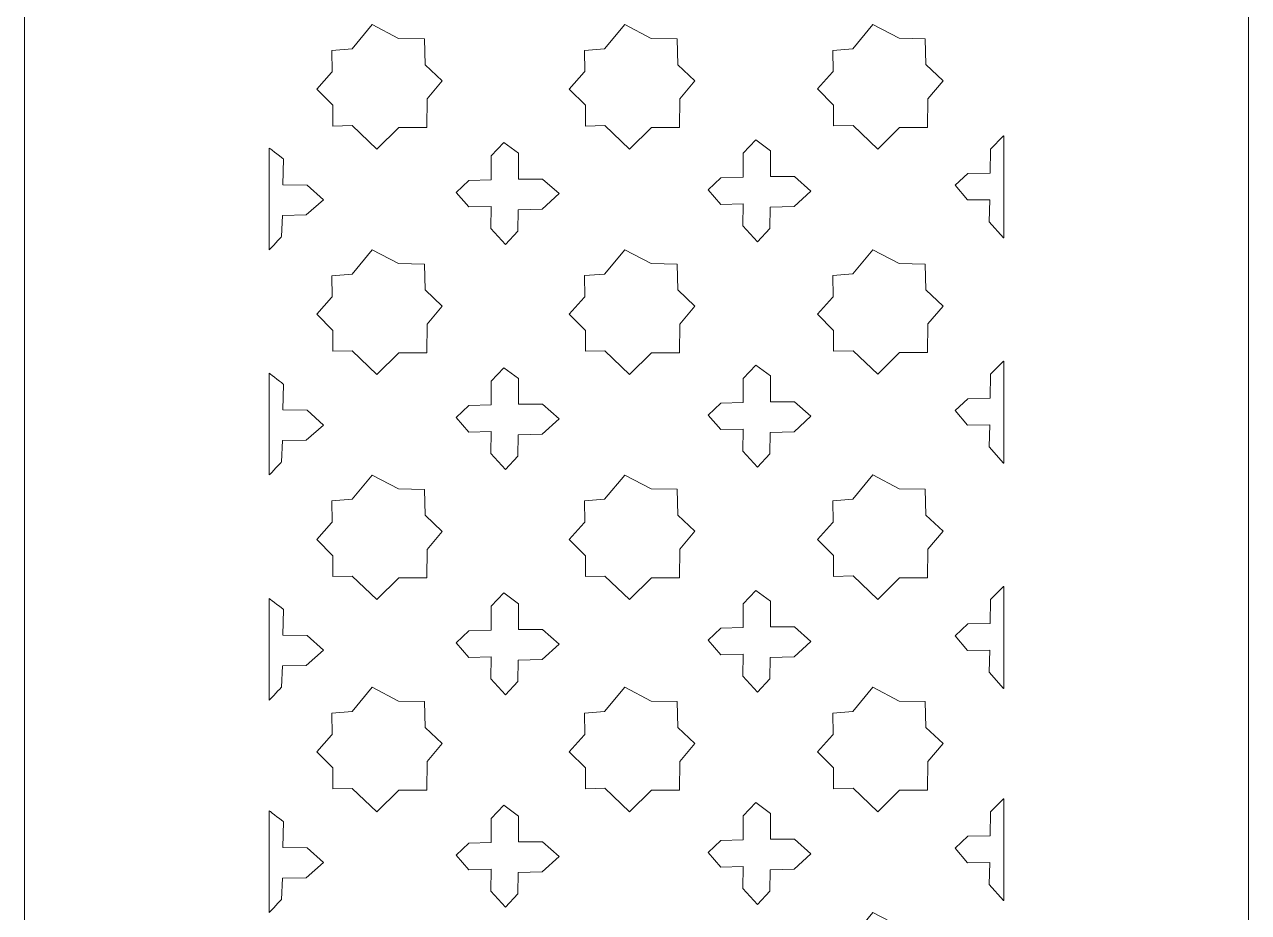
# Model space of a CAD drawing. Header units: millimetres. Extents: x -4097 to -2704, y 515 to 1715.
# Drawn here: x -3255.3 to -3055.3, y 1130.3 to 1275.4 of the extents above; entities that cross this region are included whole.
import ezdxf

# ---------------------------------------------------------------- set-up
doc = ezdxf.new("R2010")
doc.units = ezdxf.units.MM
doc.header["$MEASUREMENT"] = 0
doc.layers.add('Katman 1', color=7, linetype='Continuous')

msp = doc.modelspace()

# ---------------------------------------------------------------- linework, layer by layer
at = {"layer": 'Katman 1', "color": 250, "lineweight": 20}
for points in [[(-3255.2674, 534.0834), (-3255.2674, 534.0834), (-3255.2674, 1696.2782), (-3255.2674, 1696.2782)], [(-3055.2674, 1602.5761), (-3055.2674, 1602.5761), (-3055.2674, 627.7855), (-3055.2674, 627.7855)], [(-3095.2674, 1240.5515), (-3095.2674, 1248.0151), (-3095.2674, 1253.7211), (-3095.2674, 1257.1584)], [(-3215.267, 1255.2111), (-3215.267, 1251.3721), (-3215.267, 1245.7047), (-3215.267, 1238.601)], [(-3095.2674, 1203.755), (-3095.2674, 1211.2185), (-3095.2674, 1216.9246), (-3095.2674, 1220.3619)], [(-3215.267, 1218.4146), (-3215.267, 1214.5756), (-3215.267, 1208.9081), (-3215.267, 1201.8046)], [(-3095.2674, 1166.9585), (-3095.2674, 1174.4221), (-3095.2674, 1180.1281), (-3095.2674, 1183.5653)], [(-3215.267, 1181.6181), (-3215.267, 1177.7791), (-3215.267, 1172.1117), (-3215.267, 1165.008)], [(-3095.2674, 1132.2815), (-3095.2674, 1139.745), (-3095.2674, 1145.4511), (-3095.2674, 1148.8883)], [(-3215.267, 1146.9412), (-3215.267, 1143.1021), (-3215.267, 1137.4346), (-3215.267, 1130.3309)]]:
    msp.add_open_spline(points, degree=3, dxfattribs=at)
for points, knots in [([(-3201.7243, 1258.8805), (-3201.7243, 1258.8805), (-3204.9032, 1258.7953), (-3204.9032, 1258.7953), (-3204.9032, 1258.7953), (-3204.9032, 1262.2039), (-3204.9032, 1262.2039), (-3204.9032, 1262.2039), (-3207.521, 1264.8455), (-3207.521, 1264.8455), (-3207.521, 1264.8455), (-3205.0902, 1267.5724), (-3205.0902, 1267.5724), (-3205.0902, 1267.5724), (-3204.9843, 1267.6793), (-3204.9843, 1267.6793), (-3204.9843, 1267.6793), (-3205.0264, 1271.1511), (-3205.0264, 1271.1511), (-3205.0264, 1271.1511), (-3201.7521, 1271.4164), (-3201.7521, 1271.4164), (-3201.7521, 1271.4164), (-3198.4692, 1275.3806), (-3198.4692, 1275.3806), (-3198.4692, 1275.3806), (-3194.1681, 1273.119), (-3194.1681, 1273.119), (-3194.1681, 1273.119), (-3189.9223, 1273.0436), (-3189.9223, 1273.0436), (-3189.9223, 1273.0436), (-3189.8119, 1268.8221), (-3189.8119, 1268.8221), (-3189.8119, 1268.8221), (-3186.9997, 1266.1835), (-3186.9997, 1266.1835), (-3186.9997, 1266.1835), (-3189.4812, 1263.2435), (-3189.4812, 1263.2435), (-3189.4812, 1263.2435), (-3189.5363, 1258.5695), (-3189.5363, 1258.5695), (-3189.5363, 1258.5695), (-3194.1131, 1258.5695), (-3194.1131, 1258.5695), (-3194.1131, 1258.5695), (-3197.6972, 1255.0265), (-3197.6972, 1255.0265), (-3197.6972, 1255.0265), (-3201.7243, 1258.8805), (-3201.7243, 1258.8805)], [0, 0, 0, 0, 0.05882353, 0.05882353, 0.05882353, 0.11764706, 0.11764706, 0.11764706, 0.17647059, 0.17647059, 0.17647059, 0.23529412, 0.23529412, 0.23529412, 0.29411765, 0.29411765, 0.29411765, 0.35294118, 0.35294118, 0.35294118, 0.41176471, 0.41176471, 0.41176471, 0.47058824, 0.47058824, 0.47058824, 0.52941176, 0.52941176, 0.52941176, 0.58823529, 0.58823529, 0.58823529, 0.64705882, 0.64705882, 0.64705882, 0.70588235, 0.70588235, 0.70588235, 0.76470588, 0.76470588, 0.76470588, 0.82352941, 0.82352941, 0.82352941, 0.88235294, 0.88235294, 0.88235294, 0.94117647, 0.94117647, 0.94117647, 1, 1, 1, 1]), ([(-3160.4484, 1258.8858), (-3160.4484, 1258.8858), (-3163.6273, 1258.8006), (-3163.6273, 1258.8006), (-3163.6273, 1258.8006), (-3163.6273, 1262.2092), (-3163.6273, 1262.2092), (-3163.6273, 1262.2092), (-3166.2451, 1264.8508), (-3166.2451, 1264.8508), (-3166.2451, 1264.8508), (-3163.8142, 1267.5776), (-3163.8142, 1267.5776), (-3163.8142, 1267.5776), (-3163.7085, 1267.6846), (-3163.7085, 1267.6846), (-3163.7085, 1267.6846), (-3163.7503, 1271.1565), (-3163.7503, 1271.1565), (-3163.7503, 1271.1565), (-3160.4763, 1271.4218), (-3160.4763, 1271.4218), (-3160.4763, 1271.4218), (-3157.1932, 1275.386), (-3157.1932, 1275.386), (-3157.1932, 1275.386), (-3152.8922, 1273.1244), (-3152.8922, 1273.1244), (-3152.8922, 1273.1244), (-3148.6464, 1273.049), (-3148.6464, 1273.049), (-3148.6464, 1273.049), (-3148.536, 1268.8274), (-3148.536, 1268.8274), (-3148.536, 1268.8274), (-3145.7238, 1266.1889), (-3145.7238, 1266.1889), (-3145.7238, 1266.1889), (-3148.2052, 1263.2488), (-3148.2052, 1263.2488), (-3148.2052, 1263.2488), (-3148.2603, 1258.5749), (-3148.2603, 1258.5749), (-3148.2603, 1258.5749), (-3152.8371, 1258.5749), (-3152.8371, 1258.5749), (-3152.8371, 1258.5749), (-3156.4214, 1255.0318), (-3156.4214, 1255.0318), (-3156.4214, 1255.0318), (-3160.4484, 1258.8858), (-3160.4484, 1258.8858)], [0, 0, 0, 0, 0.05882353, 0.05882353, 0.05882353, 0.11764706, 0.11764706, 0.11764706, 0.17647059, 0.17647059, 0.17647059, 0.23529412, 0.23529412, 0.23529412, 0.29411765, 0.29411765, 0.29411765, 0.35294118, 0.35294118, 0.35294118, 0.41176471, 0.41176471, 0.41176471, 0.47058824, 0.47058824, 0.47058824, 0.52941176, 0.52941176, 0.52941176, 0.58823529, 0.58823529, 0.58823529, 0.64705882, 0.64705882, 0.64705882, 0.70588235, 0.70588235, 0.70588235, 0.76470588, 0.76470588, 0.76470588, 0.82352941, 0.82352941, 0.82352941, 0.88235294, 0.88235294, 0.88235294, 0.94117647, 0.94117647, 0.94117647, 1, 1, 1, 1]), ([(-3119.8857, 1258.8975), (-3119.8857, 1258.8975), (-3123.0646, 1258.8122), (-3123.0646, 1258.8122), (-3123.0646, 1258.8122), (-3123.0646, 1262.2209), (-3123.0646, 1262.2209), (-3123.0646, 1262.2209), (-3125.6824, 1264.8624), (-3125.6824, 1264.8624), (-3125.6824, 1264.8624), (-3123.2516, 1267.5893), (-3123.2516, 1267.5893), (-3123.2516, 1267.5893), (-3123.1457, 1267.6963), (-3123.1457, 1267.6963), (-3123.1457, 1267.6963), (-3123.1877, 1271.1682), (-3123.1877, 1271.1682), (-3123.1877, 1271.1682), (-3119.9137, 1271.4334), (-3119.9137, 1271.4334), (-3119.9137, 1271.4334), (-3116.6307, 1275.3976), (-3116.6307, 1275.3976), (-3116.6307, 1275.3976), (-3112.3295, 1273.136), (-3112.3295, 1273.136), (-3112.3295, 1273.136), (-3108.0836, 1273.0606), (-3108.0836, 1273.0606), (-3108.0836, 1273.0606), (-3107.9734, 1268.8389), (-3107.9734, 1268.8389), (-3107.9734, 1268.8389), (-3105.1611, 1266.2005), (-3105.1611, 1266.2005), (-3105.1611, 1266.2005), (-3107.6425, 1263.2605), (-3107.6425, 1263.2605), (-3107.6425, 1263.2605), (-3107.6977, 1258.5866), (-3107.6977, 1258.5866), (-3107.6977, 1258.5866), (-3112.2746, 1258.5866), (-3112.2746, 1258.5866), (-3112.2746, 1258.5866), (-3115.8586, 1255.0435), (-3115.8586, 1255.0435), (-3115.8586, 1255.0435), (-3119.8857, 1258.8975), (-3119.8857, 1258.8975)], [0, 0, 0, 0, 0.05882353, 0.05882353, 0.05882353, 0.11764706, 0.11764706, 0.11764706, 0.17647059, 0.17647059, 0.17647059, 0.23529412, 0.23529412, 0.23529412, 0.29411765, 0.29411765, 0.29411765, 0.35294118, 0.35294118, 0.35294118, 0.41176471, 0.41176471, 0.41176471, 0.47058824, 0.47058824, 0.47058824, 0.52941176, 0.52941176, 0.52941176, 0.58823529, 0.58823529, 0.58823529, 0.64705882, 0.64705882, 0.64705882, 0.70588235, 0.70588235, 0.70588235, 0.76470588, 0.76470588, 0.76470588, 0.82352941, 0.82352941, 0.82352941, 0.88235294, 0.88235294, 0.88235294, 0.94117647, 0.94117647, 0.94117647, 1, 1, 1, 1]), ([(-3176.6703, 1239.4706), (-3176.6703, 1239.4706), (-3179.0761, 1242.0828), (-3179.0761, 1242.0828), (-3179.0761, 1242.0828), (-3179.0138, 1245.6723), (-3179.0138, 1245.6723), (-3179.0138, 1245.6723), (-3182.676, 1245.5832), (-3182.676, 1245.5832), (-3182.676, 1245.5832), (-3184.7176, 1247.9605), (-3184.7176, 1247.9605), (-3184.7176, 1247.9605), (-3182.6434, 1249.9197), (-3182.6434, 1249.9197), (-3182.6434, 1249.9197), (-3178.9932, 1250.0285), (-3178.9932, 1250.0285), (-3178.9932, 1250.0285), (-3178.9932, 1253.947), (-3178.9932, 1253.947), (-3178.9932, 1253.947), (-3176.9191, 1256.1239), (-3176.9191, 1256.1239), (-3176.9191, 1256.1239), (-3174.5628, 1254.353), (-3174.5628, 1254.353), (-3174.5628, 1254.353), (-3174.5628, 1250.1375), (-3174.5628, 1250.1375), (-3174.5628, 1250.1375), (-3170.6153, 1250.1375), (-3170.6153, 1250.1375), (-3170.6153, 1250.1375), (-3167.9274, 1247.7559), (-3167.9274, 1247.7559), (-3167.9274, 1247.7559), (-3170.697, 1245.2394), (-3170.697, 1245.2394), (-3170.697, 1245.2394), (-3174.5962, 1245.1306), (-3174.5962, 1245.1306), (-3174.5962, 1245.1306), (-3174.6792, 1241.6475), (-3174.6792, 1241.6475), (-3174.6792, 1241.6475), (-3176.6703, 1239.4706), (-3176.6703, 1239.4706)], [0, 0, 0, 0, 0.0625, 0.0625, 0.0625, 0.125, 0.125, 0.125, 0.1875, 0.1875, 0.1875, 0.25, 0.25, 0.25, 0.3125, 0.3125, 0.3125, 0.375, 0.375, 0.375, 0.4375, 0.4375, 0.4375, 0.5, 0.5, 0.5, 0.5625, 0.5625, 0.5625, 0.625, 0.625, 0.625, 0.6875, 0.6875, 0.6875, 0.75, 0.75, 0.75, 0.8125, 0.8125, 0.8125, 0.875, 0.875, 0.875, 0.9375, 0.9375, 0.9375, 1, 1, 1, 1]), ([(-3135.4992, 1239.8935), (-3135.4992, 1239.8935), (-3137.9051, 1242.5056), (-3137.9051, 1242.5056), (-3137.9051, 1242.5056), (-3137.8427, 1246.0952), (-3137.8427, 1246.0952), (-3137.8427, 1246.0952), (-3141.5051, 1246.006), (-3141.5051, 1246.006), (-3141.5051, 1246.006), (-3143.5465, 1248.3834), (-3143.5465, 1248.3834), (-3143.5465, 1248.3834), (-3141.4725, 1250.3426), (-3141.4725, 1250.3426), (-3141.4725, 1250.3426), (-3137.8222, 1250.4514), (-3137.8222, 1250.4514), (-3137.8222, 1250.4514), (-3137.8222, 1254.3698), (-3137.8222, 1254.3698), (-3137.8222, 1254.3698), (-3135.7481, 1256.5468), (-3135.7481, 1256.5468), (-3135.7481, 1256.5468), (-3133.3918, 1254.7758), (-3133.3918, 1254.7758), (-3133.3918, 1254.7758), (-3133.3918, 1250.5603), (-3133.3918, 1250.5603), (-3133.3918, 1250.5603), (-3129.4443, 1250.5603), (-3129.4443, 1250.5603), (-3129.4443, 1250.5603), (-3126.7564, 1248.1788), (-3126.7564, 1248.1788), (-3126.7564, 1248.1788), (-3129.526, 1245.6622), (-3129.526, 1245.6622), (-3129.526, 1245.6622), (-3133.4251, 1245.5534), (-3133.4251, 1245.5534), (-3133.4251, 1245.5534), (-3133.5081, 1242.0703), (-3133.5081, 1242.0703), (-3133.5081, 1242.0703), (-3135.4992, 1239.8935), (-3135.4992, 1239.8935)], [0, 0, 0, 0, 0.0625, 0.0625, 0.0625, 0.125, 0.125, 0.125, 0.1875, 0.1875, 0.1875, 0.25, 0.25, 0.25, 0.3125, 0.3125, 0.3125, 0.375, 0.375, 0.375, 0.4375, 0.4375, 0.4375, 0.5, 0.5, 0.5, 0.5625, 0.5625, 0.5625, 0.625, 0.625, 0.625, 0.6875, 0.6875, 0.6875, 0.75, 0.75, 0.75, 0.8125, 0.8125, 0.8125, 0.875, 0.875, 0.875, 0.9375, 0.9375, 0.9375, 1, 1, 1, 1]), ([(-3095.2674, 1240.5515), (-3095.2791, 1240.5391), (-3095.2853, 1240.5325), (-3095.2853, 1240.5325), (-3095.2853, 1240.5325), (-3097.655, 1243.1771), (-3097.655, 1243.1771), (-3097.655, 1243.1771), (-3097.5434, 1246.7652), (-3097.5434, 1246.7652), (-3097.5434, 1246.7652), (-3101.2067, 1246.7257), (-3101.2067, 1246.7257), (-3101.2067, 1246.7257), (-3103.2152, 1249.1305), (-3103.2152, 1249.1305), (-3103.2152, 1249.1305), (-3101.1144, 1251.0615), (-3101.1144, 1251.0615), (-3101.1144, 1251.0615), (-3097.463, 1251.121), (-3097.463, 1251.121), (-3097.463, 1251.121), (-3097.4091, 1255.039), (-3097.4091, 1255.039), (-3097.4091, 1255.039), (-3095.3054, 1257.1877), (-3095.3054, 1257.1877), (-3095.3054, 1257.1877), (-3095.292, 1257.1774), (-3095.2674, 1257.1584)], [0, 0, 0, 0, 0.1, 0.1, 0.1, 0.2, 0.2, 0.2, 0.3, 0.3, 0.3, 0.4, 0.4, 0.4, 0.5, 0.5, 0.5, 0.6, 0.6, 0.6, 0.7, 0.7, 0.7, 0.8, 0.8, 0.8, 0.9, 0.9, 0.9, 1, 1, 1, 1]), ([(-3215.267, 1255.2111), (-3214.972, 1254.9832), (-3212.9715, 1253.4365), (-3212.9715, 1253.4365), (-3212.9715, 1253.4365), (-3213.0293, 1249.2214), (-3213.0293, 1249.2214), (-3213.0293, 1249.2214), (-3209.0822, 1249.168), (-3209.0822, 1249.168), (-3209.0822, 1249.168), (-3206.4273, 1246.7503), (-3206.4273, 1246.7503), (-3206.4273, 1246.7503), (-3209.2312, 1244.2714), (-3209.2312, 1244.2714), (-3209.2312, 1244.2714), (-3213.1316, 1244.2153), (-3213.1316, 1244.2153), (-3213.1316, 1244.2153), (-3213.2624, 1240.7338), (-3213.2624, 1240.7338), (-3213.2624, 1240.7338), (-3215.0764, 1238.804), (-3215.267, 1238.601)], [0, 0, 0, 0, 0.125, 0.125, 0.125, 0.25, 0.25, 0.25, 0.375, 0.375, 0.375, 0.5, 0.5, 0.5, 0.625, 0.625, 0.625, 0.75, 0.75, 0.75, 0.875, 0.875, 0.875, 1, 1, 1, 1]), ([(-3201.7243, 1222.0841), (-3201.7243, 1222.0841), (-3204.9032, 1221.9989), (-3204.9032, 1221.9989), (-3204.9032, 1221.9989), (-3204.9032, 1225.4074), (-3204.9032, 1225.4074), (-3204.9032, 1225.4074), (-3207.521, 1228.0491), (-3207.521, 1228.0491), (-3207.521, 1228.0491), (-3205.0902, 1230.7759), (-3205.0902, 1230.7759), (-3205.0902, 1230.7759), (-3204.9843, 1230.8828), (-3204.9843, 1230.8828), (-3204.9843, 1230.8828), (-3205.0264, 1234.3546), (-3205.0264, 1234.3546), (-3205.0264, 1234.3546), (-3201.7521, 1234.6199), (-3201.7521, 1234.6199), (-3201.7521, 1234.6199), (-3198.4692, 1238.5841), (-3198.4692, 1238.5841), (-3198.4692, 1238.5841), (-3194.1681, 1236.3225), (-3194.1681, 1236.3225), (-3194.1681, 1236.3225), (-3189.9223, 1236.247), (-3189.9223, 1236.247), (-3189.9223, 1236.247), (-3189.8119, 1232.0256), (-3189.8119, 1232.0256), (-3189.8119, 1232.0256), (-3186.9997, 1229.387), (-3186.9997, 1229.387), (-3186.9997, 1229.387), (-3189.4812, 1226.447), (-3189.4812, 1226.447), (-3189.4812, 1226.447), (-3189.5363, 1221.773), (-3189.5363, 1221.773), (-3189.5363, 1221.773), (-3194.1131, 1221.773), (-3194.1131, 1221.773), (-3194.1131, 1221.773), (-3197.6972, 1218.23), (-3197.6972, 1218.23), (-3197.6972, 1218.23), (-3201.7243, 1222.0841), (-3201.7243, 1222.0841)], [0, 0, 0, 0, 0.05882353, 0.05882353, 0.05882353, 0.11764706, 0.11764706, 0.11764706, 0.17647059, 0.17647059, 0.17647059, 0.23529412, 0.23529412, 0.23529412, 0.29411765, 0.29411765, 0.29411765, 0.35294118, 0.35294118, 0.35294118, 0.41176471, 0.41176471, 0.41176471, 0.47058824, 0.47058824, 0.47058824, 0.52941176, 0.52941176, 0.52941176, 0.58823529, 0.58823529, 0.58823529, 0.64705882, 0.64705882, 0.64705882, 0.70588235, 0.70588235, 0.70588235, 0.76470588, 0.76470588, 0.76470588, 0.82352941, 0.82352941, 0.82352941, 0.88235294, 0.88235294, 0.88235294, 0.94117647, 0.94117647, 0.94117647, 1, 1, 1, 1]), ([(-3160.4484, 1222.0894), (-3160.4484, 1222.0894), (-3163.6273, 1222.0042), (-3163.6273, 1222.0042), (-3163.6273, 1222.0042), (-3163.6273, 1225.4128), (-3163.6273, 1225.4128), (-3163.6273, 1225.4128), (-3166.2451, 1228.0544), (-3166.2451, 1228.0544), (-3166.2451, 1228.0544), (-3163.8142, 1230.7811), (-3163.8142, 1230.7811), (-3163.8142, 1230.7811), (-3163.7085, 1230.888), (-3163.7085, 1230.888), (-3163.7085, 1230.888), (-3163.7503, 1234.3599), (-3163.7503, 1234.3599), (-3163.7503, 1234.3599), (-3160.4763, 1234.6253), (-3160.4763, 1234.6253), (-3160.4763, 1234.6253), (-3157.1932, 1238.5894), (-3157.1932, 1238.5894), (-3157.1932, 1238.5894), (-3152.8922, 1236.3279), (-3152.8922, 1236.3279), (-3152.8922, 1236.3279), (-3148.6464, 1236.2524), (-3148.6464, 1236.2524), (-3148.6464, 1236.2524), (-3148.536, 1232.0308), (-3148.536, 1232.0308), (-3148.536, 1232.0308), (-3145.7238, 1229.3924), (-3145.7238, 1229.3924), (-3145.7238, 1229.3924), (-3148.2052, 1226.4523), (-3148.2052, 1226.4523), (-3148.2052, 1226.4523), (-3148.2603, 1221.7784), (-3148.2603, 1221.7784), (-3148.2603, 1221.7784), (-3152.8371, 1221.7784), (-3152.8371, 1221.7784), (-3152.8371, 1221.7784), (-3156.4214, 1218.2353), (-3156.4214, 1218.2353), (-3156.4214, 1218.2353), (-3160.4484, 1222.0894), (-3160.4484, 1222.0894)], [0, 0, 0, 0, 0.05882353, 0.05882353, 0.05882353, 0.11764706, 0.11764706, 0.11764706, 0.17647059, 0.17647059, 0.17647059, 0.23529412, 0.23529412, 0.23529412, 0.29411765, 0.29411765, 0.29411765, 0.35294118, 0.35294118, 0.35294118, 0.41176471, 0.41176471, 0.41176471, 0.47058824, 0.47058824, 0.47058824, 0.52941176, 0.52941176, 0.52941176, 0.58823529, 0.58823529, 0.58823529, 0.64705882, 0.64705882, 0.64705882, 0.70588235, 0.70588235, 0.70588235, 0.76470588, 0.76470588, 0.76470588, 0.82352941, 0.82352941, 0.82352941, 0.88235294, 0.88235294, 0.88235294, 0.94117647, 0.94117647, 0.94117647, 1, 1, 1, 1]), ([(-3119.8857, 1222.101), (-3119.8857, 1222.101), (-3123.0646, 1222.0157), (-3123.0646, 1222.0157), (-3123.0646, 1222.0157), (-3123.0646, 1225.4245), (-3123.0646, 1225.4245), (-3123.0646, 1225.4245), (-3125.6824, 1228.0659), (-3125.6824, 1228.0659), (-3125.6824, 1228.0659), (-3123.2516, 1230.7927), (-3123.2516, 1230.7927), (-3123.2516, 1230.7927), (-3123.1457, 1230.8997), (-3123.1457, 1230.8997), (-3123.1457, 1230.8997), (-3123.1877, 1234.3716), (-3123.1877, 1234.3716), (-3123.1877, 1234.3716), (-3119.9137, 1234.6369), (-3119.9137, 1234.6369), (-3119.9137, 1234.6369), (-3116.6307, 1238.601), (-3116.6307, 1238.601), (-3116.6307, 1238.601), (-3112.3295, 1236.3394), (-3112.3295, 1236.3394), (-3112.3295, 1236.3394), (-3108.0836, 1236.2641), (-3108.0836, 1236.2641), (-3108.0836, 1236.2641), (-3107.9734, 1232.0425), (-3107.9734, 1232.0425), (-3107.9734, 1232.0425), (-3105.1611, 1229.4041), (-3105.1611, 1229.4041), (-3105.1611, 1229.4041), (-3107.6425, 1226.464), (-3107.6425, 1226.464), (-3107.6425, 1226.464), (-3107.6977, 1221.7901), (-3107.6977, 1221.7901), (-3107.6977, 1221.7901), (-3112.2746, 1221.7901), (-3112.2746, 1221.7901), (-3112.2746, 1221.7901), (-3115.8586, 1218.247), (-3115.8586, 1218.247), (-3115.8586, 1218.247), (-3119.8857, 1222.101), (-3119.8857, 1222.101)], [0, 0, 0, 0, 0.05882353, 0.05882353, 0.05882353, 0.11764706, 0.11764706, 0.11764706, 0.17647059, 0.17647059, 0.17647059, 0.23529412, 0.23529412, 0.23529412, 0.29411765, 0.29411765, 0.29411765, 0.35294118, 0.35294118, 0.35294118, 0.41176471, 0.41176471, 0.41176471, 0.47058824, 0.47058824, 0.47058824, 0.52941176, 0.52941176, 0.52941176, 0.58823529, 0.58823529, 0.58823529, 0.64705882, 0.64705882, 0.64705882, 0.70588235, 0.70588235, 0.70588235, 0.76470588, 0.76470588, 0.76470588, 0.82352941, 0.82352941, 0.82352941, 0.88235294, 0.88235294, 0.88235294, 0.94117647, 0.94117647, 0.94117647, 1, 1, 1, 1]), ([(-3095.2674, 1203.755), (-3095.2791, 1203.7426), (-3095.2853, 1203.7361), (-3095.2853, 1203.7361), (-3095.2853, 1203.7361), (-3097.655, 1206.3805), (-3097.655, 1206.3805), (-3097.655, 1206.3805), (-3097.5434, 1209.9688), (-3097.5434, 1209.9688), (-3097.5434, 1209.9688), (-3101.2067, 1209.9293), (-3101.2067, 1209.9293), (-3101.2067, 1209.9293), (-3103.2152, 1212.3339), (-3103.2152, 1212.3339), (-3103.2152, 1212.3339), (-3101.1144, 1214.2649), (-3101.1144, 1214.2649), (-3101.1144, 1214.2649), (-3097.463, 1214.3244), (-3097.463, 1214.3244), (-3097.463, 1214.3244), (-3097.4091, 1218.2425), (-3097.4091, 1218.2425), (-3097.4091, 1218.2425), (-3095.3054, 1220.3912), (-3095.3054, 1220.3912), (-3095.3054, 1220.3912), (-3095.292, 1220.3808), (-3095.2674, 1220.3619)], [0, 0, 0, 0, 0.1, 0.1, 0.1, 0.2, 0.2, 0.2, 0.3, 0.3, 0.3, 0.4, 0.4, 0.4, 0.5, 0.5, 0.5, 0.6, 0.6, 0.6, 0.7, 0.7, 0.7, 0.8, 0.8, 0.8, 0.9, 0.9, 0.9, 1, 1, 1, 1]), ([(-3215.267, 1218.4146), (-3214.972, 1218.1867), (-3212.9715, 1216.64), (-3212.9715, 1216.64), (-3212.9715, 1216.64), (-3213.0293, 1212.4249), (-3213.0293, 1212.4249), (-3213.0293, 1212.4249), (-3209.0822, 1212.3715), (-3209.0822, 1212.3715), (-3209.0822, 1212.3715), (-3206.4273, 1209.9538), (-3206.4273, 1209.9538), (-3206.4273, 1209.9538), (-3209.2312, 1207.475), (-3209.2312, 1207.475), (-3209.2312, 1207.475), (-3213.1316, 1207.4188), (-3213.1316, 1207.4188), (-3213.1316, 1207.4188), (-3213.2624, 1203.9372), (-3213.2624, 1203.9372), (-3213.2624, 1203.9372), (-3215.0764, 1202.0075), (-3215.267, 1201.8046)], [0, 0, 0, 0, 0.125, 0.125, 0.125, 0.25, 0.25, 0.25, 0.375, 0.375, 0.375, 0.5, 0.5, 0.5, 0.625, 0.625, 0.625, 0.75, 0.75, 0.75, 0.875, 0.875, 0.875, 1, 1, 1, 1]), ([(-3176.6703, 1202.674), (-3176.6703, 1202.674), (-3179.0761, 1205.2863), (-3179.0761, 1205.2863), (-3179.0761, 1205.2863), (-3179.0138, 1208.8757), (-3179.0138, 1208.8757), (-3179.0138, 1208.8757), (-3182.676, 1208.7867), (-3182.676, 1208.7867), (-3182.676, 1208.7867), (-3184.7176, 1211.1639), (-3184.7176, 1211.1639), (-3184.7176, 1211.1639), (-3182.6434, 1213.1232), (-3182.6434, 1213.1232), (-3182.6434, 1213.1232), (-3178.9932, 1213.2319), (-3178.9932, 1213.2319), (-3178.9932, 1213.2319), (-3178.9932, 1217.1505), (-3178.9932, 1217.1505), (-3178.9932, 1217.1505), (-3176.9191, 1219.3274), (-3176.9191, 1219.3274), (-3176.9191, 1219.3274), (-3174.5628, 1217.5564), (-3174.5628, 1217.5564), (-3174.5628, 1217.5564), (-3174.5628, 1213.341), (-3174.5628, 1213.341), (-3174.5628, 1213.341), (-3170.6153, 1213.341), (-3170.6153, 1213.341), (-3170.6153, 1213.341), (-3167.9274, 1210.9594), (-3167.9274, 1210.9594), (-3167.9274, 1210.9594), (-3170.697, 1208.4428), (-3170.697, 1208.4428), (-3170.697, 1208.4428), (-3174.5962, 1208.334), (-3174.5962, 1208.334), (-3174.5962, 1208.334), (-3174.6792, 1204.851), (-3174.6792, 1204.851), (-3174.6792, 1204.851), (-3176.6703, 1202.674), (-3176.6703, 1202.674)], [0, 0, 0, 0, 0.0625, 0.0625, 0.0625, 0.125, 0.125, 0.125, 0.1875, 0.1875, 0.1875, 0.25, 0.25, 0.25, 0.3125, 0.3125, 0.3125, 0.375, 0.375, 0.375, 0.4375, 0.4375, 0.4375, 0.5, 0.5, 0.5, 0.5625, 0.5625, 0.5625, 0.625, 0.625, 0.625, 0.6875, 0.6875, 0.6875, 0.75, 0.75, 0.75, 0.8125, 0.8125, 0.8125, 0.875, 0.875, 0.875, 0.9375, 0.9375, 0.9375, 1, 1, 1, 1]), ([(-3135.4992, 1203.0969), (-3135.4992, 1203.0969), (-3137.9051, 1205.7092), (-3137.9051, 1205.7092), (-3137.9051, 1205.7092), (-3137.8427, 1209.2986), (-3137.8427, 1209.2986), (-3137.8427, 1209.2986), (-3141.5051, 1209.2095), (-3141.5051, 1209.2095), (-3141.5051, 1209.2095), (-3143.5465, 1211.5869), (-3143.5465, 1211.5869), (-3143.5465, 1211.5869), (-3141.4725, 1213.5462), (-3141.4725, 1213.5462), (-3141.4725, 1213.5462), (-3137.8222, 1213.6549), (-3137.8222, 1213.6549), (-3137.8222, 1213.6549), (-3137.8222, 1217.5734), (-3137.8222, 1217.5734), (-3137.8222, 1217.5734), (-3135.7481, 1219.7504), (-3135.7481, 1219.7504), (-3135.7481, 1219.7504), (-3133.3918, 1217.9793), (-3133.3918, 1217.9793), (-3133.3918, 1217.9793), (-3133.3918, 1213.7638), (-3133.3918, 1213.7638), (-3133.3918, 1213.7638), (-3129.4443, 1213.7638), (-3129.4443, 1213.7638), (-3129.4443, 1213.7638), (-3126.7564, 1211.3824), (-3126.7564, 1211.3824), (-3126.7564, 1211.3824), (-3129.526, 1208.8656), (-3129.526, 1208.8656), (-3129.526, 1208.8656), (-3133.4251, 1208.7569), (-3133.4251, 1208.7569), (-3133.4251, 1208.7569), (-3133.5081, 1205.2738), (-3133.5081, 1205.2738), (-3133.5081, 1205.2738), (-3135.4992, 1203.0969), (-3135.4992, 1203.0969)], [0, 0, 0, 0, 0.0625, 0.0625, 0.0625, 0.125, 0.125, 0.125, 0.1875, 0.1875, 0.1875, 0.25, 0.25, 0.25, 0.3125, 0.3125, 0.3125, 0.375, 0.375, 0.375, 0.4375, 0.4375, 0.4375, 0.5, 0.5, 0.5, 0.5625, 0.5625, 0.5625, 0.625, 0.625, 0.625, 0.6875, 0.6875, 0.6875, 0.75, 0.75, 0.75, 0.8125, 0.8125, 0.8125, 0.875, 0.875, 0.875, 0.9375, 0.9375, 0.9375, 1, 1, 1, 1]), ([(-3201.7243, 1185.2875), (-3201.7243, 1185.2875), (-3204.9032, 1185.2023), (-3204.9032, 1185.2023), (-3204.9032, 1185.2023), (-3204.9032, 1188.6109), (-3204.9032, 1188.6109), (-3204.9032, 1188.6109), (-3207.521, 1191.2525), (-3207.521, 1191.2525), (-3207.521, 1191.2525), (-3205.0902, 1193.9794), (-3205.0902, 1193.9794), (-3205.0902, 1193.9794), (-3204.9843, 1194.0863), (-3204.9843, 1194.0863), (-3204.9843, 1194.0863), (-3205.0264, 1197.5581), (-3205.0264, 1197.5581), (-3205.0264, 1197.5581), (-3201.7521, 1197.8234), (-3201.7521, 1197.8234), (-3201.7521, 1197.8234), (-3198.4692, 1201.7876), (-3198.4692, 1201.7876), (-3198.4692, 1201.7876), (-3194.1681, 1199.526), (-3194.1681, 1199.526), (-3194.1681, 1199.526), (-3189.9223, 1199.4506), (-3189.9223, 1199.4506), (-3189.9223, 1199.4506), (-3189.8119, 1195.2291), (-3189.8119, 1195.2291), (-3189.8119, 1195.2291), (-3186.9997, 1192.5905), (-3186.9997, 1192.5905), (-3186.9997, 1192.5905), (-3189.4812, 1189.6505), (-3189.4812, 1189.6505), (-3189.4812, 1189.6505), (-3189.5363, 1184.9765), (-3189.5363, 1184.9765), (-3189.5363, 1184.9765), (-3194.1131, 1184.9765), (-3194.1131, 1184.9765), (-3194.1131, 1184.9765), (-3197.6972, 1181.4334), (-3197.6972, 1181.4334), (-3197.6972, 1181.4334), (-3201.7243, 1185.2875), (-3201.7243, 1185.2875)], [0, 0, 0, 0, 0.05882353, 0.05882353, 0.05882353, 0.11764706, 0.11764706, 0.11764706, 0.17647059, 0.17647059, 0.17647059, 0.23529412, 0.23529412, 0.23529412, 0.29411765, 0.29411765, 0.29411765, 0.35294118, 0.35294118, 0.35294118, 0.41176471, 0.41176471, 0.41176471, 0.47058824, 0.47058824, 0.47058824, 0.52941176, 0.52941176, 0.52941176, 0.58823529, 0.58823529, 0.58823529, 0.64705882, 0.64705882, 0.64705882, 0.70588235, 0.70588235, 0.70588235, 0.76470588, 0.76470588, 0.76470588, 0.82352941, 0.82352941, 0.82352941, 0.88235294, 0.88235294, 0.88235294, 0.94117647, 0.94117647, 0.94117647, 1, 1, 1, 1]), ([(-3160.4484, 1185.2928), (-3160.4484, 1185.2928), (-3163.6273, 1185.2076), (-3163.6273, 1185.2076), (-3163.6273, 1185.2076), (-3163.6273, 1188.6162), (-3163.6273, 1188.6162), (-3163.6273, 1188.6162), (-3166.2451, 1191.2578), (-3166.2451, 1191.2578), (-3166.2451, 1191.2578), (-3163.8142, 1193.9846), (-3163.8142, 1193.9846), (-3163.8142, 1193.9846), (-3163.7085, 1194.0916), (-3163.7085, 1194.0916), (-3163.7085, 1194.0916), (-3163.7503, 1197.5635), (-3163.7503, 1197.5635), (-3163.7503, 1197.5635), (-3160.4763, 1197.8288), (-3160.4763, 1197.8288), (-3160.4763, 1197.8288), (-3157.1932, 1201.793), (-3157.1932, 1201.793), (-3157.1932, 1201.793), (-3152.8922, 1199.5314), (-3152.8922, 1199.5314), (-3152.8922, 1199.5314), (-3148.6464, 1199.456), (-3148.6464, 1199.456), (-3148.6464, 1199.456), (-3148.536, 1195.2343), (-3148.536, 1195.2343), (-3148.536, 1195.2343), (-3145.7238, 1192.5959), (-3145.7238, 1192.5959), (-3145.7238, 1192.5959), (-3148.2052, 1189.6558), (-3148.2052, 1189.6558), (-3148.2052, 1189.6558), (-3148.2603, 1184.9819), (-3148.2603, 1184.9819), (-3148.2603, 1184.9819), (-3152.8371, 1184.9819), (-3152.8371, 1184.9819), (-3152.8371, 1184.9819), (-3156.4214, 1181.4387), (-3156.4214, 1181.4387), (-3156.4214, 1181.4387), (-3160.4484, 1185.2928), (-3160.4484, 1185.2928)], [0, 0, 0, 0, 0.05882353, 0.05882353, 0.05882353, 0.11764706, 0.11764706, 0.11764706, 0.17647059, 0.17647059, 0.17647059, 0.23529412, 0.23529412, 0.23529412, 0.29411765, 0.29411765, 0.29411765, 0.35294118, 0.35294118, 0.35294118, 0.41176471, 0.41176471, 0.41176471, 0.47058824, 0.47058824, 0.47058824, 0.52941176, 0.52941176, 0.52941176, 0.58823529, 0.58823529, 0.58823529, 0.64705882, 0.64705882, 0.64705882, 0.70588235, 0.70588235, 0.70588235, 0.76470588, 0.76470588, 0.76470588, 0.82352941, 0.82352941, 0.82352941, 0.88235294, 0.88235294, 0.88235294, 0.94117647, 0.94117647, 0.94117647, 1, 1, 1, 1]), ([(-3119.8857, 1185.3045), (-3119.8857, 1185.3045), (-3123.0646, 1185.2192), (-3123.0646, 1185.2192), (-3123.0646, 1185.2192), (-3123.0646, 1188.6279), (-3123.0646, 1188.6279), (-3123.0646, 1188.6279), (-3125.6824, 1191.2694), (-3125.6824, 1191.2694), (-3125.6824, 1191.2694), (-3123.2516, 1193.9963), (-3123.2516, 1193.9963), (-3123.2516, 1193.9963), (-3123.1457, 1194.1033), (-3123.1457, 1194.1033), (-3123.1457, 1194.1033), (-3123.1877, 1197.5752), (-3123.1877, 1197.5752), (-3123.1877, 1197.5752), (-3119.9137, 1197.8404), (-3119.9137, 1197.8404), (-3119.9137, 1197.8404), (-3116.6307, 1201.8046), (-3116.6307, 1201.8046), (-3116.6307, 1201.8046), (-3112.3295, 1199.543), (-3112.3295, 1199.543), (-3112.3295, 1199.543), (-3108.0836, 1199.4676), (-3108.0836, 1199.4676), (-3108.0836, 1199.4676), (-3107.9734, 1195.2459), (-3107.9734, 1195.2459), (-3107.9734, 1195.2459), (-3105.1611, 1192.6074), (-3105.1611, 1192.6074), (-3105.1611, 1192.6074), (-3107.6425, 1189.6675), (-3107.6425, 1189.6675), (-3107.6425, 1189.6675), (-3107.6977, 1184.9936), (-3107.6977, 1184.9936), (-3107.6977, 1184.9936), (-3112.2746, 1184.9936), (-3112.2746, 1184.9936), (-3112.2746, 1184.9936), (-3115.8586, 1181.4504), (-3115.8586, 1181.4504), (-3115.8586, 1181.4504), (-3119.8857, 1185.3045), (-3119.8857, 1185.3045)], [0, 0, 0, 0, 0.05882353, 0.05882353, 0.05882353, 0.11764706, 0.11764706, 0.11764706, 0.17647059, 0.17647059, 0.17647059, 0.23529412, 0.23529412, 0.23529412, 0.29411765, 0.29411765, 0.29411765, 0.35294118, 0.35294118, 0.35294118, 0.41176471, 0.41176471, 0.41176471, 0.47058824, 0.47058824, 0.47058824, 0.52941176, 0.52941176, 0.52941176, 0.58823529, 0.58823529, 0.58823529, 0.64705882, 0.64705882, 0.64705882, 0.70588235, 0.70588235, 0.70588235, 0.76470588, 0.76470588, 0.76470588, 0.82352941, 0.82352941, 0.82352941, 0.88235294, 0.88235294, 0.88235294, 0.94117647, 0.94117647, 0.94117647, 1, 1, 1, 1]), ([(-3176.6703, 1165.8776), (-3176.6703, 1165.8776), (-3179.0761, 1168.4898), (-3179.0761, 1168.4898), (-3179.0761, 1168.4898), (-3179.0138, 1172.0793), (-3179.0138, 1172.0793), (-3179.0138, 1172.0793), (-3182.676, 1171.9902), (-3182.676, 1171.9902), (-3182.676, 1171.9902), (-3184.7176, 1174.3675), (-3184.7176, 1174.3675), (-3184.7176, 1174.3675), (-3182.6434, 1176.3267), (-3182.6434, 1176.3267), (-3182.6434, 1176.3267), (-3178.9932, 1176.4355), (-3178.9932, 1176.4355), (-3178.9932, 1176.4355), (-3178.9932, 1180.354), (-3178.9932, 1180.354), (-3178.9932, 1180.354), (-3176.9191, 1182.5308), (-3176.9191, 1182.5308), (-3176.9191, 1182.5308), (-3174.5628, 1180.7599), (-3174.5628, 1180.7599), (-3174.5628, 1180.7599), (-3174.5628, 1176.5444), (-3174.5628, 1176.5444), (-3174.5628, 1176.5444), (-3170.6153, 1176.5444), (-3170.6153, 1176.5444), (-3170.6153, 1176.5444), (-3167.9274, 1174.1629), (-3167.9274, 1174.1629), (-3167.9274, 1174.1629), (-3170.697, 1171.6463), (-3170.697, 1171.6463), (-3170.697, 1171.6463), (-3174.5962, 1171.5374), (-3174.5962, 1171.5374), (-3174.5962, 1171.5374), (-3174.6792, 1168.0545), (-3174.6792, 1168.0545), (-3174.6792, 1168.0545), (-3176.6703, 1165.8776), (-3176.6703, 1165.8776)], [0, 0, 0, 0, 0.0625, 0.0625, 0.0625, 0.125, 0.125, 0.125, 0.1875, 0.1875, 0.1875, 0.25, 0.25, 0.25, 0.3125, 0.3125, 0.3125, 0.375, 0.375, 0.375, 0.4375, 0.4375, 0.4375, 0.5, 0.5, 0.5, 0.5625, 0.5625, 0.5625, 0.625, 0.625, 0.625, 0.6875, 0.6875, 0.6875, 0.75, 0.75, 0.75, 0.8125, 0.8125, 0.8125, 0.875, 0.875, 0.875, 0.9375, 0.9375, 0.9375, 1, 1, 1, 1]), ([(-3135.4992, 1166.3005), (-3135.4992, 1166.3005), (-3137.9051, 1168.9126), (-3137.9051, 1168.9126), (-3137.9051, 1168.9126), (-3137.8427, 1172.5022), (-3137.8427, 1172.5022), (-3137.8427, 1172.5022), (-3141.5051, 1172.413), (-3141.5051, 1172.413), (-3141.5051, 1172.413), (-3143.5465, 1174.7904), (-3143.5465, 1174.7904), (-3143.5465, 1174.7904), (-3141.4725, 1176.7496), (-3141.4725, 1176.7496), (-3141.4725, 1176.7496), (-3137.8222, 1176.8584), (-3137.8222, 1176.8584), (-3137.8222, 1176.8584), (-3137.8222, 1180.7768), (-3137.8222, 1180.7768), (-3137.8222, 1180.7768), (-3135.7481, 1182.9538), (-3135.7481, 1182.9538), (-3135.7481, 1182.9538), (-3133.3918, 1181.1828), (-3133.3918, 1181.1828), (-3133.3918, 1181.1828), (-3133.3918, 1176.9672), (-3133.3918, 1176.9672), (-3133.3918, 1176.9672), (-3129.4443, 1176.9672), (-3129.4443, 1176.9672), (-3129.4443, 1176.9672), (-3126.7564, 1174.5858), (-3126.7564, 1174.5858), (-3126.7564, 1174.5858), (-3129.526, 1172.0692), (-3129.526, 1172.0692), (-3129.526, 1172.0692), (-3133.4251, 1171.9604), (-3133.4251, 1171.9604), (-3133.4251, 1171.9604), (-3133.5081, 1168.4773), (-3133.5081, 1168.4773), (-3133.5081, 1168.4773), (-3135.4992, 1166.3005), (-3135.4992, 1166.3005)], [0, 0, 0, 0, 0.0625, 0.0625, 0.0625, 0.125, 0.125, 0.125, 0.1875, 0.1875, 0.1875, 0.25, 0.25, 0.25, 0.3125, 0.3125, 0.3125, 0.375, 0.375, 0.375, 0.4375, 0.4375, 0.4375, 0.5, 0.5, 0.5, 0.5625, 0.5625, 0.5625, 0.625, 0.625, 0.625, 0.6875, 0.6875, 0.6875, 0.75, 0.75, 0.75, 0.8125, 0.8125, 0.8125, 0.875, 0.875, 0.875, 0.9375, 0.9375, 0.9375, 1, 1, 1, 1]), ([(-3095.2674, 1166.9585), (-3095.2791, 1166.9461), (-3095.2853, 1166.9395), (-3095.2853, 1166.9395), (-3095.2853, 1166.9395), (-3097.655, 1169.584), (-3097.655, 1169.584), (-3097.655, 1169.584), (-3097.5434, 1173.1722), (-3097.5434, 1173.1722), (-3097.5434, 1173.1722), (-3101.2067, 1173.1327), (-3101.2067, 1173.1327), (-3101.2067, 1173.1327), (-3103.2152, 1175.5373), (-3103.2152, 1175.5373), (-3103.2152, 1175.5373), (-3101.1144, 1177.4684), (-3101.1144, 1177.4684), (-3101.1144, 1177.4684), (-3097.463, 1177.5279), (-3097.463, 1177.5279), (-3097.463, 1177.5279), (-3097.4091, 1181.4459), (-3097.4091, 1181.4459), (-3097.4091, 1181.4459), (-3095.3054, 1183.5947), (-3095.3054, 1183.5947), (-3095.3054, 1183.5947), (-3095.292, 1183.5843), (-3095.2674, 1183.5653)], [0, 0, 0, 0, 0.1, 0.1, 0.1, 0.2, 0.2, 0.2, 0.3, 0.3, 0.3, 0.4, 0.4, 0.4, 0.5, 0.5, 0.5, 0.6, 0.6, 0.6, 0.7, 0.7, 0.7, 0.8, 0.8, 0.8, 0.9, 0.9, 0.9, 1, 1, 1, 1]), ([(-3215.267, 1181.6181), (-3214.972, 1181.3901), (-3212.9715, 1179.8434), (-3212.9715, 1179.8434), (-3212.9715, 1179.8434), (-3213.0293, 1175.6283), (-3213.0293, 1175.6283), (-3213.0293, 1175.6283), (-3209.0822, 1175.5749), (-3209.0822, 1175.5749), (-3209.0822, 1175.5749), (-3206.4273, 1173.1573), (-3206.4273, 1173.1573), (-3206.4273, 1173.1573), (-3209.2312, 1170.6784), (-3209.2312, 1170.6784), (-3209.2312, 1170.6784), (-3213.1316, 1170.6223), (-3213.1316, 1170.6223), (-3213.1316, 1170.6223), (-3213.2624, 1167.1407), (-3213.2624, 1167.1407), (-3213.2624, 1167.1407), (-3215.0764, 1165.211), (-3215.267, 1165.008)], [0, 0, 0, 0, 0.125, 0.125, 0.125, 0.25, 0.25, 0.25, 0.375, 0.375, 0.375, 0.5, 0.5, 0.5, 0.625, 0.625, 0.625, 0.75, 0.75, 0.75, 0.875, 0.875, 0.875, 1, 1, 1, 1]), ([(-3201.7243, 1150.6106), (-3201.7243, 1150.6106), (-3204.9032, 1150.5254), (-3204.9032, 1150.5254), (-3204.9032, 1150.5254), (-3204.9032, 1153.9339), (-3204.9032, 1153.9339), (-3204.9032, 1153.9339), (-3207.521, 1156.5756), (-3207.521, 1156.5756), (-3207.521, 1156.5756), (-3205.0902, 1159.3024), (-3205.0902, 1159.3024), (-3205.0902, 1159.3024), (-3204.9843, 1159.4092), (-3204.9843, 1159.4092), (-3204.9843, 1159.4092), (-3205.0264, 1162.8811), (-3205.0264, 1162.8811), (-3205.0264, 1162.8811), (-3201.7521, 1163.1464), (-3201.7521, 1163.1464), (-3201.7521, 1163.1464), (-3198.4692, 1167.1105), (-3198.4692, 1167.1105), (-3198.4692, 1167.1105), (-3194.1681, 1164.849), (-3194.1681, 1164.849), (-3194.1681, 1164.849), (-3189.9223, 1164.7736), (-3189.9223, 1164.7736), (-3189.9223, 1164.7736), (-3189.8119, 1160.5521), (-3189.8119, 1160.5521), (-3189.8119, 1160.5521), (-3186.9997, 1157.9134), (-3186.9997, 1157.9134), (-3186.9997, 1157.9134), (-3189.4812, 1154.9735), (-3189.4812, 1154.9735), (-3189.4812, 1154.9735), (-3189.5363, 1150.2996), (-3189.5363, 1150.2996), (-3189.5363, 1150.2996), (-3194.1131, 1150.2996), (-3194.1131, 1150.2996), (-3194.1131, 1150.2996), (-3197.6972, 1146.7566), (-3197.6972, 1146.7566), (-3197.6972, 1146.7566), (-3201.7243, 1150.6106), (-3201.7243, 1150.6106)], [0, 0, 0, 0, 0.05882353, 0.05882353, 0.05882353, 0.11764706, 0.11764706, 0.11764706, 0.17647059, 0.17647059, 0.17647059, 0.23529412, 0.23529412, 0.23529412, 0.29411765, 0.29411765, 0.29411765, 0.35294118, 0.35294118, 0.35294118, 0.41176471, 0.41176471, 0.41176471, 0.47058824, 0.47058824, 0.47058824, 0.52941176, 0.52941176, 0.52941176, 0.58823529, 0.58823529, 0.58823529, 0.64705882, 0.64705882, 0.64705882, 0.70588235, 0.70588235, 0.70588235, 0.76470588, 0.76470588, 0.76470588, 0.82352941, 0.82352941, 0.82352941, 0.88235294, 0.88235294, 0.88235294, 0.94117647, 0.94117647, 0.94117647, 1, 1, 1, 1]), ([(-3160.4484, 1150.6159), (-3160.4484, 1150.6159), (-3163.6273, 1150.5306), (-3163.6273, 1150.5306), (-3163.6273, 1150.5306), (-3163.6273, 1153.9392), (-3163.6273, 1153.9392), (-3163.6273, 1153.9392), (-3166.2451, 1156.5809), (-3166.2451, 1156.5809), (-3166.2451, 1156.5809), (-3163.8142, 1159.3077), (-3163.8142, 1159.3077), (-3163.8142, 1159.3077), (-3163.7085, 1159.4145), (-3163.7085, 1159.4145), (-3163.7085, 1159.4145), (-3163.7503, 1162.8864), (-3163.7503, 1162.8864), (-3163.7503, 1162.8864), (-3160.4763, 1163.1518), (-3160.4763, 1163.1518), (-3160.4763, 1163.1518), (-3157.1932, 1167.1159), (-3157.1932, 1167.1159), (-3157.1932, 1167.1159), (-3152.8922, 1164.8543), (-3152.8922, 1164.8543), (-3152.8922, 1164.8543), (-3148.6464, 1164.7789), (-3148.6464, 1164.7789), (-3148.6464, 1164.7789), (-3148.536, 1160.5574), (-3148.536, 1160.5574), (-3148.536, 1160.5574), (-3145.7238, 1157.9188), (-3145.7238, 1157.9188), (-3145.7238, 1157.9188), (-3148.2052, 1154.9788), (-3148.2052, 1154.9788), (-3148.2052, 1154.9788), (-3148.2603, 1150.3049), (-3148.2603, 1150.3049), (-3148.2603, 1150.3049), (-3152.8371, 1150.3049), (-3152.8371, 1150.3049), (-3152.8371, 1150.3049), (-3156.4214, 1146.7618), (-3156.4214, 1146.7618), (-3156.4214, 1146.7618), (-3160.4484, 1150.6159), (-3160.4484, 1150.6159)], [0, 0, 0, 0, 0.05882353, 0.05882353, 0.05882353, 0.11764706, 0.11764706, 0.11764706, 0.17647059, 0.17647059, 0.17647059, 0.23529412, 0.23529412, 0.23529412, 0.29411765, 0.29411765, 0.29411765, 0.35294118, 0.35294118, 0.35294118, 0.41176471, 0.41176471, 0.41176471, 0.47058824, 0.47058824, 0.47058824, 0.52941176, 0.52941176, 0.52941176, 0.58823529, 0.58823529, 0.58823529, 0.64705882, 0.64705882, 0.64705882, 0.70588235, 0.70588235, 0.70588235, 0.76470588, 0.76470588, 0.76470588, 0.82352941, 0.82352941, 0.82352941, 0.88235294, 0.88235294, 0.88235294, 0.94117647, 0.94117647, 0.94117647, 1, 1, 1, 1]), ([(-3119.8857, 1150.6275), (-3119.8857, 1150.6275), (-3123.0646, 1150.5423), (-3123.0646, 1150.5423), (-3123.0646, 1150.5423), (-3123.0646, 1153.9509), (-3123.0646, 1153.9509), (-3123.0646, 1153.9509), (-3125.6824, 1156.5924), (-3125.6824, 1156.5924), (-3125.6824, 1156.5924), (-3123.2516, 1159.3192), (-3123.2516, 1159.3192), (-3123.2516, 1159.3192), (-3123.1457, 1159.4262), (-3123.1457, 1159.4262), (-3123.1457, 1159.4262), (-3123.1877, 1162.8981), (-3123.1877, 1162.8981), (-3123.1877, 1162.8981), (-3119.9137, 1163.1633), (-3119.9137, 1163.1633), (-3119.9137, 1163.1633), (-3116.6307, 1167.1275), (-3116.6307, 1167.1275), (-3116.6307, 1167.1275), (-3112.3295, 1164.866), (-3112.3295, 1164.866), (-3112.3295, 1164.866), (-3108.0836, 1164.7906), (-3108.0836, 1164.7906), (-3108.0836, 1164.7906), (-3107.9734, 1160.569), (-3107.9734, 1160.569), (-3107.9734, 1160.569), (-3105.1611, 1157.9305), (-3105.1611, 1157.9305), (-3105.1611, 1157.9305), (-3107.6425, 1154.9904), (-3107.6425, 1154.9904), (-3107.6425, 1154.9904), (-3107.6977, 1150.3166), (-3107.6977, 1150.3166), (-3107.6977, 1150.3166), (-3112.2746, 1150.3166), (-3112.2746, 1150.3166), (-3112.2746, 1150.3166), (-3115.8586, 1146.7734), (-3115.8586, 1146.7734), (-3115.8586, 1146.7734), (-3119.8857, 1150.6275), (-3119.8857, 1150.6275)], [0, 0, 0, 0, 0.05882353, 0.05882353, 0.05882353, 0.11764706, 0.11764706, 0.11764706, 0.17647059, 0.17647059, 0.17647059, 0.23529412, 0.23529412, 0.23529412, 0.29411765, 0.29411765, 0.29411765, 0.35294118, 0.35294118, 0.35294118, 0.41176471, 0.41176471, 0.41176471, 0.47058824, 0.47058824, 0.47058824, 0.52941176, 0.52941176, 0.52941176, 0.58823529, 0.58823529, 0.58823529, 0.64705882, 0.64705882, 0.64705882, 0.70588235, 0.70588235, 0.70588235, 0.76470588, 0.76470588, 0.76470588, 0.82352941, 0.82352941, 0.82352941, 0.88235294, 0.88235294, 0.88235294, 0.94117647, 0.94117647, 0.94117647, 1, 1, 1, 1]), ([(-3135.4992, 1131.6234), (-3135.4992, 1131.6234), (-3137.9051, 1134.2356), (-3137.9051, 1134.2356), (-3137.9051, 1134.2356), (-3137.8427, 1137.8251), (-3137.8427, 1137.8251), (-3137.8427, 1137.8251), (-3141.5051, 1137.736), (-3141.5051, 1137.736), (-3141.5051, 1137.736), (-3143.5465, 1140.1133), (-3143.5465, 1140.1133), (-3143.5465, 1140.1133), (-3141.4725, 1142.0725), (-3141.4725, 1142.0725), (-3141.4725, 1142.0725), (-3137.8222, 1142.1813), (-3137.8222, 1142.1813), (-3137.8222, 1142.1813), (-3137.8222, 1146.0998), (-3137.8222, 1146.0998), (-3137.8222, 1146.0998), (-3135.7481, 1148.2768), (-3135.7481, 1148.2768), (-3135.7481, 1148.2768), (-3133.3918, 1146.5058), (-3133.3918, 1146.5058), (-3133.3918, 1146.5058), (-3133.3918, 1142.2903), (-3133.3918, 1142.2903), (-3133.3918, 1142.2903), (-3129.4443, 1142.2903), (-3129.4443, 1142.2903), (-3129.4443, 1142.2903), (-3126.7564, 1139.9088), (-3126.7564, 1139.9088), (-3126.7564, 1139.9088), (-3129.526, 1137.3921), (-3129.526, 1137.3921), (-3129.526, 1137.3921), (-3133.4251, 1137.2833), (-3133.4251, 1137.2833), (-3133.4251, 1137.2833), (-3133.5081, 1133.8003), (-3133.5081, 1133.8003), (-3133.5081, 1133.8003), (-3135.4992, 1131.6234), (-3135.4992, 1131.6234)], [0, 0, 0, 0, 0.0625, 0.0625, 0.0625, 0.125, 0.125, 0.125, 0.1875, 0.1875, 0.1875, 0.25, 0.25, 0.25, 0.3125, 0.3125, 0.3125, 0.375, 0.375, 0.375, 0.4375, 0.4375, 0.4375, 0.5, 0.5, 0.5, 0.5625, 0.5625, 0.5625, 0.625, 0.625, 0.625, 0.6875, 0.6875, 0.6875, 0.75, 0.75, 0.75, 0.8125, 0.8125, 0.8125, 0.875, 0.875, 0.875, 0.9375, 0.9375, 0.9375, 1, 1, 1, 1]), ([(-3095.2674, 1132.2815), (-3095.2791, 1132.269), (-3095.2853, 1132.2624), (-3095.2853, 1132.2624), (-3095.2853, 1132.2624), (-3097.655, 1134.9071), (-3097.655, 1134.9071), (-3097.655, 1134.9071), (-3097.5434, 1138.4953), (-3097.5434, 1138.4953), (-3097.5434, 1138.4953), (-3101.2067, 1138.4558), (-3101.2067, 1138.4558), (-3101.2067, 1138.4558), (-3103.2152, 1140.8604), (-3103.2152, 1140.8604), (-3103.2152, 1140.8604), (-3101.1144, 1142.7914), (-3101.1144, 1142.7914), (-3101.1144, 1142.7914), (-3097.463, 1142.8509), (-3097.463, 1142.8509), (-3097.463, 1142.8509), (-3097.4091, 1146.7689), (-3097.4091, 1146.7689), (-3097.4091, 1146.7689), (-3095.3054, 1148.9177), (-3095.3054, 1148.9177), (-3095.3054, 1148.9177), (-3095.292, 1148.9073), (-3095.2674, 1148.8883)], [0, 0, 0, 0, 0.1, 0.1, 0.1, 0.2, 0.2, 0.2, 0.3, 0.3, 0.3, 0.4, 0.4, 0.4, 0.5, 0.5, 0.5, 0.6, 0.6, 0.6, 0.7, 0.7, 0.7, 0.8, 0.8, 0.8, 0.9, 0.9, 0.9, 1, 1, 1, 1]), ([(-3215.267, 1146.9412), (-3214.972, 1146.7132), (-3212.9715, 1145.1665), (-3212.9715, 1145.1665), (-3212.9715, 1145.1665), (-3213.0293, 1140.9513), (-3213.0293, 1140.9513), (-3213.0293, 1140.9513), (-3209.0822, 1140.898), (-3209.0822, 1140.898), (-3209.0822, 1140.898), (-3206.4273, 1138.4804), (-3206.4273, 1138.4804), (-3206.4273, 1138.4804), (-3209.2312, 1136.0014), (-3209.2312, 1136.0014), (-3209.2312, 1136.0014), (-3213.1316, 1135.9453), (-3213.1316, 1135.9453), (-3213.1316, 1135.9453), (-3213.2624, 1132.4638), (-3213.2624, 1132.4638), (-3213.2624, 1132.4638), (-3215.0764, 1130.534), (-3215.267, 1130.3309)], [0, 0, 0, 0, 0.125, 0.125, 0.125, 0.25, 0.25, 0.25, 0.375, 0.375, 0.375, 0.5, 0.5, 0.5, 0.625, 0.625, 0.625, 0.75, 0.75, 0.75, 0.875, 0.875, 0.875, 1, 1, 1, 1]), ([(-3176.6703, 1131.2005), (-3176.6703, 1131.2005), (-3179.0761, 1133.8127), (-3179.0761, 1133.8127), (-3179.0761, 1133.8127), (-3179.0138, 1137.4022), (-3179.0138, 1137.4022), (-3179.0138, 1137.4022), (-3182.676, 1137.3132), (-3182.676, 1137.3132), (-3182.676, 1137.3132), (-3184.7176, 1139.6904), (-3184.7176, 1139.6904), (-3184.7176, 1139.6904), (-3182.6434, 1141.6496), (-3182.6434, 1141.6496), (-3182.6434, 1141.6496), (-3178.9932, 1141.7584), (-3178.9932, 1141.7584), (-3178.9932, 1141.7584), (-3178.9932, 1145.677), (-3178.9932, 1145.677), (-3178.9932, 1145.677), (-3176.9191, 1147.8538), (-3176.9191, 1147.8538), (-3176.9191, 1147.8538), (-3174.5628, 1146.0829), (-3174.5628, 1146.0829), (-3174.5628, 1146.0829), (-3174.5628, 1141.8674), (-3174.5628, 1141.8674), (-3174.5628, 1141.8674), (-3170.6153, 1141.8674), (-3170.6153, 1141.8674), (-3170.6153, 1141.8674), (-3167.9274, 1139.4859), (-3167.9274, 1139.4859), (-3167.9274, 1139.4859), (-3170.697, 1136.9693), (-3170.697, 1136.9693), (-3170.697, 1136.9693), (-3174.5962, 1136.8605), (-3174.5962, 1136.8605), (-3174.5962, 1136.8605), (-3174.6792, 1133.3775), (-3174.6792, 1133.3775), (-3174.6792, 1133.3775), (-3176.6703, 1131.2005), (-3176.6703, 1131.2005)], [0, 0, 0, 0, 0.0625, 0.0625, 0.0625, 0.125, 0.125, 0.125, 0.1875, 0.1875, 0.1875, 0.25, 0.25, 0.25, 0.3125, 0.3125, 0.3125, 0.375, 0.375, 0.375, 0.4375, 0.4375, 0.4375, 0.5, 0.5, 0.5, 0.5625, 0.5625, 0.5625, 0.625, 0.625, 0.625, 0.6875, 0.6875, 0.6875, 0.75, 0.75, 0.75, 0.8125, 0.8125, 0.8125, 0.875, 0.875, 0.875, 0.9375, 0.9375, 0.9375, 1, 1, 1, 1]), ([(-3119.8857, 1113.831), (-3119.8857, 1113.831), (-3123.0646, 1113.7458), (-3123.0646, 1113.7458), (-3123.0646, 1113.7458), (-3123.0646, 1117.1544), (-3123.0646, 1117.1544), (-3123.0646, 1117.1544), (-3125.6824, 1119.7959), (-3125.6824, 1119.7959), (-3125.6824, 1119.7959), (-3123.2516, 1122.5228), (-3123.2516, 1122.5228), (-3123.2516, 1122.5228), (-3123.1457, 1122.6297), (-3123.1457, 1122.6297), (-3123.1457, 1122.6297), (-3123.1877, 1126.1016), (-3123.1877, 1126.1016), (-3123.1877, 1126.1016), (-3119.9137, 1126.3668), (-3119.9137, 1126.3668), (-3119.9137, 1126.3668), (-3116.6307, 1130.3309), (-3116.6307, 1130.3309), (-3116.6307, 1130.3309), (-3112.3295, 1128.0694), (-3112.3295, 1128.0694), (-3112.3295, 1128.0694), (-3108.0836, 1127.994), (-3108.0836, 1127.994), (-3108.0836, 1127.994), (-3107.9734, 1123.7724), (-3107.9734, 1123.7724), (-3107.9734, 1123.7724), (-3105.1611, 1121.134), (-3105.1611, 1121.134), (-3105.1611, 1121.134), (-3107.6425, 1118.1939), (-3107.6425, 1118.1939), (-3107.6425, 1118.1939), (-3107.6977, 1113.52), (-3107.6977, 1113.52), (-3107.6977, 1113.52), (-3112.2746, 1113.52), (-3112.2746, 1113.52), (-3112.2746, 1113.52), (-3115.8586, 1109.9769), (-3115.8586, 1109.9769), (-3115.8586, 1109.9769), (-3119.8857, 1113.831), (-3119.8857, 1113.831)], [0, 0, 0, 0, 0.05882353, 0.05882353, 0.05882353, 0.11764706, 0.11764706, 0.11764706, 0.17647059, 0.17647059, 0.17647059, 0.23529412, 0.23529412, 0.23529412, 0.29411765, 0.29411765, 0.29411765, 0.35294118, 0.35294118, 0.35294118, 0.41176471, 0.41176471, 0.41176471, 0.47058824, 0.47058824, 0.47058824, 0.52941176, 0.52941176, 0.52941176, 0.58823529, 0.58823529, 0.58823529, 0.64705882, 0.64705882, 0.64705882, 0.70588235, 0.70588235, 0.70588235, 0.76470588, 0.76470588, 0.76470588, 0.82352941, 0.82352941, 0.82352941, 0.88235294, 0.88235294, 0.88235294, 0.94117647, 0.94117647, 0.94117647, 1, 1, 1, 1])]:
    msp.add_open_spline(points, degree=3, knots=knots, dxfattribs=at)

doc.saveas('drawing.dxf')
